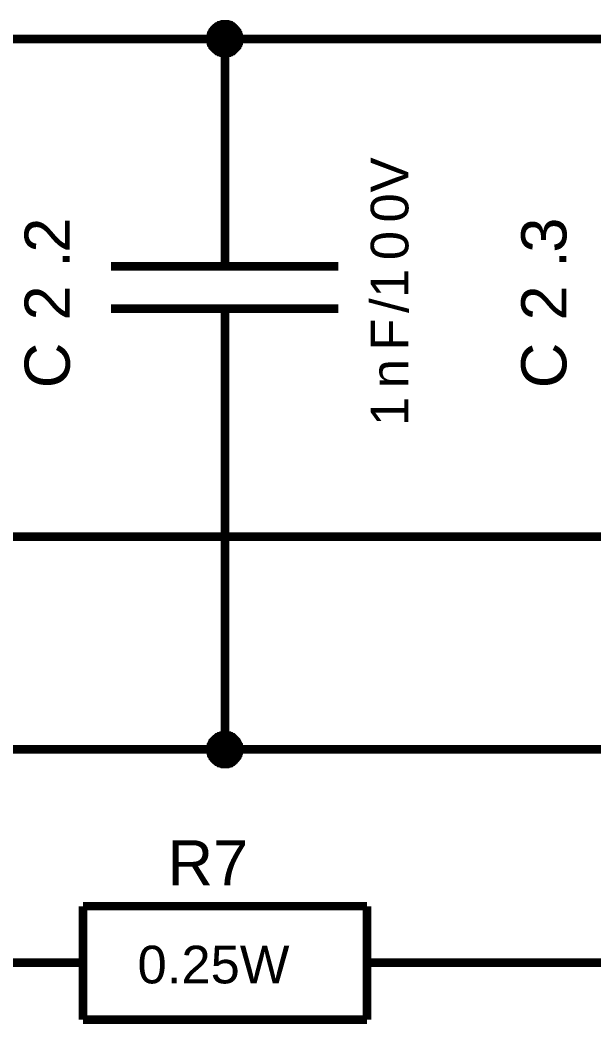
# Model space of a CAD drawing. Header units: millimetres. Extents: x -2024 to 917, y -725 to 13.
# Drawn here: x 532.34 to 552.54, y -513.44 to -478.14 of the extents above; entities that cross this region are included whole.
import ezdxf

# ---------------------------------------------------------------- set-up
doc = ezdxf.new("R2010")
doc.units = ezdxf.units.MM
doc.layers.add('Sheet', color=255, linetype='Continuous')
doc.styles.get("Standard").update_dxf_attribs({"font": 'arial.ttf'})

msp = doc.modelspace()

# ---------------------------------------------------------------- linework, layer by layer
at = {"layer": 'Sheet'}
for points, const_width in [([(539.043, -478.798), (539.043, -478.765), (539.043, -478.749), (539.043, -478.716), (539.059, -478.699), (539.059, -478.666), (539.059, -478.649), (539.076, -478.616), (539.076, -478.6), (539.092, -478.583), (539.109, -478.55), (539.125, -478.533), (539.125, -478.517), (539.142, -478.5), (539.158, -478.467), (539.175, -478.451), (539.191, -478.434), (539.208, -478.417), (539.225, -478.401), (539.258, -478.384), (539.274, -478.368), (539.291, -478.368), (539.307, -478.351), (539.34, -478.335), (539.357, -478.318), (539.374, -478.318), (539.407, -478.302), (539.423, -478.302), (539.456, -478.302), (539.473, -478.285), (539.506, -478.285), (539.522, -478.285), (539.556, -478.285)], 0.3), ([(539.043, -478.798), (539.043, -478.765), (539.043, -478.749), (539.043, -478.716), (539.059, -478.699), (539.059, -478.666), (539.059, -478.649), (539.076, -478.616), (539.076, -478.6), (539.092, -478.583), (539.109, -478.55), (539.125, -478.533), (539.125, -478.517), (539.142, -478.5), (539.158, -478.467), (539.175, -478.451), (539.191, -478.434), (539.208, -478.417), (539.225, -478.401), (539.258, -478.384), (539.274, -478.368), (539.291, -478.368), (539.307, -478.351), (539.34, -478.335), (539.357, -478.318), (539.374, -478.318), (539.407, -478.302), (539.423, -478.302), (539.456, -478.302), (539.473, -478.285), (539.506, -478.285), (539.522, -478.285), (539.556, -478.285)], 0.3), ([(539.043, -478.798), (539.043, -478.765), (539.043, -478.749), (539.043, -478.716), (539.059, -478.699), (539.059, -478.666), (539.059, -478.649), (539.076, -478.616), (539.076, -478.6), (539.092, -478.583), (539.109, -478.55), (539.125, -478.533), (539.125, -478.517), (539.142, -478.5), (539.158, -478.467), (539.175, -478.451), (539.191, -478.434), (539.208, -478.417), (539.225, -478.401), (539.258, -478.384), (539.274, -478.368), (539.291, -478.368), (539.307, -478.351), (539.34, -478.335), (539.357, -478.318), (539.374, -478.318), (539.407, -478.302), (539.423, -478.302), (539.456, -478.302), (539.473, -478.285), (539.506, -478.285), (539.522, -478.285), (539.556, -478.285)], 0.3), ([(539.043, -478.798), (539.043, -478.765), (539.043, -478.749), (539.043, -478.716), (539.059, -478.699), (539.059, -478.666), (539.059, -478.649), (539.076, -478.616), (539.076, -478.6), (539.092, -478.583), (539.109, -478.55), (539.125, -478.533), (539.125, -478.517), (539.142, -478.5), (539.158, -478.467), (539.175, -478.451), (539.191, -478.434), (539.208, -478.417), (539.225, -478.401), (539.258, -478.384), (539.274, -478.368), (539.291, -478.368), (539.307, -478.351), (539.34, -478.335), (539.357, -478.318), (539.374, -478.318), (539.407, -478.302), (539.423, -478.302), (539.456, -478.302), (539.473, -478.285), (539.506, -478.285), (539.522, -478.285), (539.556, -478.285)], 0.3), ([(539.043, -478.798), (539.043, -478.765), (539.043, -478.749), (539.043, -478.716), (539.059, -478.699), (539.059, -478.666), (539.059, -478.649), (539.076, -478.616), (539.076, -478.6), (539.092, -478.583), (539.109, -478.55), (539.125, -478.533), (539.125, -478.517), (539.142, -478.5), (539.158, -478.467), (539.175, -478.451), (539.191, -478.434), (539.208, -478.417), (539.225, -478.401), (539.258, -478.384), (539.274, -478.368), (539.291, -478.368), (539.307, -478.351), (539.34, -478.335), (539.357, -478.318), (539.374, -478.318), (539.407, -478.302), (539.423, -478.302), (539.456, -478.302), (539.473, -478.285), (539.506, -478.285), (539.522, -478.285), (539.556, -478.285)], 0.0991), ([(539.043, -478.798), (539.043, -478.765), (539.043, -478.749), (539.043, -478.716), (539.059, -478.699), (539.059, -478.666), (539.059, -478.649), (539.076, -478.616), (539.076, -478.6), (539.092, -478.583), (539.109, -478.55), (539.125, -478.533), (539.125, -478.517), (539.142, -478.5), (539.158, -478.467), (539.175, -478.451), (539.191, -478.434), (539.208, -478.417), (539.225, -478.401), (539.258, -478.384), (539.274, -478.368), (539.291, -478.368), (539.307, -478.351), (539.34, -478.335), (539.357, -478.318), (539.374, -478.318), (539.407, -478.302), (539.423, -478.302), (539.456, -478.302), (539.473, -478.285), (539.506, -478.285), (539.522, -478.285), (539.556, -478.285)], 0.0991), ([(539.043, -478.798), (539.043, -478.765), (539.043, -478.749), (539.043, -478.716), (539.059, -478.699), (539.059, -478.666), (539.059, -478.649), (539.076, -478.616), (539.076, -478.6), (539.092, -478.583), (539.109, -478.55), (539.125, -478.533), (539.125, -478.517), (539.142, -478.5), (539.158, -478.467), (539.175, -478.451), (539.191, -478.434), (539.208, -478.417), (539.225, -478.401), (539.258, -478.384), (539.274, -478.368), (539.291, -478.368), (539.307, -478.351), (539.34, -478.335), (539.357, -478.318), (539.374, -478.318), (539.407, -478.302), (539.423, -478.302), (539.456, -478.302), (539.473, -478.285), (539.506, -478.285), (539.522, -478.285), (539.556, -478.285)], 0.0991), ([(539.043, -478.798), (539.043, -478.765), (539.043, -478.749), (539.043, -478.716), (539.059, -478.699), (539.059, -478.666), (539.059, -478.649), (539.076, -478.616), (539.076, -478.6), (539.092, -478.583), (539.109, -478.55), (539.125, -478.533), (539.125, -478.517), (539.142, -478.5), (539.158, -478.467), (539.175, -478.451), (539.191, -478.434), (539.208, -478.417), (539.225, -478.401), (539.258, -478.384), (539.274, -478.368), (539.291, -478.368), (539.307, -478.351), (539.34, -478.335), (539.357, -478.318), (539.374, -478.318), (539.407, -478.302), (539.423, -478.302), (539.456, -478.302), (539.473, -478.285), (539.506, -478.285), (539.522, -478.285), (539.556, -478.285)], 0.0991), ([(539.556, -478.285), (539.556, -478.285)], 0.3), ([(539.556, -478.285), (539.589, -478.285), (539.605, -478.285), (539.638, -478.285), (539.655, -478.302), (539.688, -478.302), (539.705, -478.302), (539.721, -478.318), (539.754, -478.318), (539.771, -478.335), (539.787, -478.351), (539.82, -478.368), (539.837, -478.368), (539.854, -478.384), (539.87, -478.401), (539.887, -478.417), (539.903, -478.434), (539.92, -478.451), (539.936, -478.467), (539.953, -478.5), (539.969, -478.517), (539.986, -478.533), (539.986, -478.55), (540.002, -478.583), (540.019, -478.6), (540.019, -478.616), (540.036, -478.649), (540.036, -478.666), (540.036, -478.699), (540.052, -478.716), (540.052, -478.749), (540.052, -478.765), (540.052, -478.798)], 0.3), ([(539.556, -478.285), (539.556, -478.285)], 0.3), ([(539.556, -478.285), (539.589, -478.285), (539.605, -478.285), (539.638, -478.285), (539.655, -478.302), (539.688, -478.302), (539.705, -478.302), (539.721, -478.318), (539.754, -478.318), (539.771, -478.335), (539.787, -478.351), (539.82, -478.368), (539.837, -478.368), (539.854, -478.384), (539.87, -478.401), (539.887, -478.417), (539.903, -478.434), (539.92, -478.451), (539.936, -478.467), (539.953, -478.5), (539.969, -478.517), (539.986, -478.533), (539.986, -478.55), (540.002, -478.583), (540.019, -478.6), (540.019, -478.616), (540.036, -478.649), (540.036, -478.666), (540.036, -478.699), (540.052, -478.716), (540.052, -478.749), (540.052, -478.765), (540.052, -478.798)], 0.3), ([(539.556, -478.285), (539.556, -478.285)], 0.3), ([(539.556, -478.285), (539.589, -478.285), (539.605, -478.285), (539.638, -478.285), (539.655, -478.302), (539.688, -478.302), (539.705, -478.302), (539.721, -478.318), (539.754, -478.318), (539.771, -478.335), (539.787, -478.351), (539.82, -478.368), (539.837, -478.368), (539.854, -478.384), (539.87, -478.401), (539.887, -478.417), (539.903, -478.434), (539.92, -478.451), (539.936, -478.467), (539.953, -478.5), (539.969, -478.517), (539.986, -478.533), (539.986, -478.55), (540.002, -478.583), (540.019, -478.6), (540.019, -478.616), (540.036, -478.649), (540.036, -478.666), (540.036, -478.699), (540.052, -478.716), (540.052, -478.749), (540.052, -478.765), (540.052, -478.798)], 0.3), ([(539.556, -478.285), (539.556, -478.285)], 0.3), ([(539.556, -478.285), (539.589, -478.285), (539.605, -478.285), (539.638, -478.285), (539.655, -478.302), (539.688, -478.302), (539.705, -478.302), (539.721, -478.318), (539.754, -478.318), (539.771, -478.335), (539.787, -478.351), (539.82, -478.368), (539.837, -478.368), (539.854, -478.384), (539.87, -478.401), (539.887, -478.417), (539.903, -478.434), (539.92, -478.451), (539.936, -478.467), (539.953, -478.5), (539.969, -478.517), (539.986, -478.533), (539.986, -478.55), (540.002, -478.583), (540.019, -478.6), (540.019, -478.616), (540.036, -478.649), (540.036, -478.666), (540.036, -478.699), (540.052, -478.716), (540.052, -478.749), (540.052, -478.765), (540.052, -478.798)], 0.3), ([(539.556, -478.285), (539.556, -478.285)], 0.0991), ([(539.556, -478.285), (539.589, -478.285), (539.605, -478.285), (539.638, -478.285), (539.655, -478.302), (539.688, -478.302), (539.705, -478.302), (539.721, -478.318), (539.754, -478.318), (539.771, -478.335), (539.787, -478.351), (539.82, -478.368), (539.837, -478.368), (539.854, -478.384), (539.87, -478.401), (539.887, -478.417), (539.903, -478.434), (539.92, -478.451), (539.936, -478.467), (539.953, -478.5), (539.969, -478.517), (539.986, -478.533), (539.986, -478.55), (540.002, -478.583), (540.019, -478.6), (540.019, -478.616), (540.036, -478.649), (540.036, -478.666), (540.036, -478.699), (540.052, -478.716), (540.052, -478.749), (540.052, -478.765), (540.052, -478.798)], 0.0991), ([(539.556, -478.285), (539.556, -478.285)], 0.0991), ([(539.556, -478.285), (539.589, -478.285), (539.605, -478.285), (539.638, -478.285), (539.655, -478.302), (539.688, -478.302), (539.705, -478.302), (539.721, -478.318), (539.754, -478.318), (539.771, -478.335), (539.787, -478.351), (539.82, -478.368), (539.837, -478.368), (539.854, -478.384), (539.87, -478.401), (539.887, -478.417), (539.903, -478.434), (539.92, -478.451), (539.936, -478.467), (539.953, -478.5), (539.969, -478.517), (539.986, -478.533), (539.986, -478.55), (540.002, -478.583), (540.019, -478.6), (540.019, -478.616), (540.036, -478.649), (540.036, -478.666), (540.036, -478.699), (540.052, -478.716), (540.052, -478.749), (540.052, -478.765), (540.052, -478.798)], 0.0991), ([(539.556, -478.285), (539.556, -478.285)], 0.0991), ([(539.556, -478.285), (539.589, -478.285), (539.605, -478.285), (539.638, -478.285), (539.655, -478.302), (539.688, -478.302), (539.705, -478.302), (539.721, -478.318), (539.754, -478.318), (539.771, -478.335), (539.787, -478.351), (539.82, -478.368), (539.837, -478.368), (539.854, -478.384), (539.87, -478.401), (539.887, -478.417), (539.903, -478.434), (539.92, -478.451), (539.936, -478.467), (539.953, -478.5), (539.969, -478.517), (539.986, -478.533), (539.986, -478.55), (540.002, -478.583), (540.019, -478.6), (540.019, -478.616), (540.036, -478.649), (540.036, -478.666), (540.036, -478.699), (540.052, -478.716), (540.052, -478.749), (540.052, -478.765), (540.052, -478.798)], 0.0991), ([(539.556, -478.285), (539.556, -478.285)], 0.0991), ([(539.556, -478.285), (539.589, -478.285), (539.605, -478.285), (539.638, -478.285), (539.655, -478.302), (539.688, -478.302), (539.705, -478.302), (539.721, -478.318), (539.754, -478.318), (539.771, -478.335), (539.787, -478.351), (539.82, -478.368), (539.837, -478.368), (539.854, -478.384), (539.87, -478.401), (539.887, -478.417), (539.903, -478.434), (539.92, -478.451), (539.936, -478.467), (539.953, -478.5), (539.969, -478.517), (539.986, -478.533), (539.986, -478.55), (540.002, -478.583), (540.019, -478.6), (540.019, -478.616), (540.036, -478.649), (540.036, -478.666), (540.036, -478.699), (540.052, -478.716), (540.052, -478.749), (540.052, -478.765), (540.052, -478.798)], 0.0991), ([(522.061, -483.799), (522.061, -478.798), (539.556, -478.798), (557.034, -478.798), (574.528, -478.798), (574.528, -483.799)], 0.3), ([(539.556, -479.295), (539.522, -479.295), (539.506, -479.295), (539.473, -479.295), (539.456, -479.279), (539.423, -479.279), (539.407, -479.279), (539.374, -479.262), (539.357, -479.262), (539.34, -479.245), (539.307, -479.229), (539.291, -479.229), (539.274, -479.212), (539.258, -479.196), (539.225, -479.179), (539.208, -479.163), (539.191, -479.146), (539.175, -479.13), (539.158, -479.113), (539.142, -479.096), (539.125, -479.08), (539.125, -479.063), (539.109, -479.03), (539.092, -479.014), (539.076, -478.997), (539.076, -478.964), (539.059, -478.947), (539.059, -478.931), (539.059, -478.898), (539.043, -478.881), (539.043, -478.848), (539.043, -478.831), (539.043, -478.798)], 0.3), ([(539.043, -478.798), (539.043, -478.798)], 0.3), ([(539.556, -479.295), (539.522, -479.295), (539.506, -479.295), (539.473, -479.295), (539.456, -479.279), (539.423, -479.279), (539.407, -479.279), (539.374, -479.262), (539.357, -479.262), (539.34, -479.245), (539.307, -479.229), (539.291, -479.229), (539.274, -479.212), (539.258, -479.196), (539.225, -479.179), (539.208, -479.163), (539.191, -479.146), (539.175, -479.13), (539.158, -479.113), (539.142, -479.096), (539.125, -479.08), (539.125, -479.063), (539.109, -479.03), (539.092, -479.014), (539.076, -478.997), (539.076, -478.964), (539.059, -478.947), (539.059, -478.931), (539.059, -478.898), (539.043, -478.881), (539.043, -478.848), (539.043, -478.831), (539.043, -478.798)], 0.3), ([(539.043, -478.798), (539.043, -478.798)], 0.3), ([(539.556, -479.295), (539.522, -479.295), (539.506, -479.295), (539.473, -479.295), (539.456, -479.279), (539.423, -479.279), (539.407, -479.279), (539.374, -479.262), (539.357, -479.262), (539.34, -479.245), (539.307, -479.229), (539.291, -479.229), (539.274, -479.212), (539.258, -479.196), (539.225, -479.179), (539.208, -479.163), (539.191, -479.146), (539.175, -479.13), (539.158, -479.113), (539.142, -479.096), (539.125, -479.08), (539.125, -479.063), (539.109, -479.03), (539.092, -479.014), (539.076, -478.997), (539.076, -478.964), (539.059, -478.947), (539.059, -478.931), (539.059, -478.898), (539.043, -478.881), (539.043, -478.848), (539.043, -478.831), (539.043, -478.798)], 0.3), ([(539.043, -478.798), (539.043, -478.798)], 0.3), ([(539.556, -479.295), (539.522, -479.295), (539.506, -479.295), (539.473, -479.295), (539.456, -479.279), (539.423, -479.279), (539.407, -479.279), (539.374, -479.262), (539.357, -479.262), (539.34, -479.245), (539.307, -479.229), (539.291, -479.229), (539.274, -479.212), (539.258, -479.196), (539.225, -479.179), (539.208, -479.163), (539.191, -479.146), (539.175, -479.13), (539.158, -479.113), (539.142, -479.096), (539.125, -479.08), (539.125, -479.063), (539.109, -479.03), (539.092, -479.014), (539.076, -478.997), (539.076, -478.964), (539.059, -478.947), (539.059, -478.931), (539.059, -478.898), (539.043, -478.881), (539.043, -478.848), (539.043, -478.831), (539.043, -478.798)], 0.3), ([(539.043, -478.798), (539.043, -478.798)], 0.3), ([(540.052, -478.798), (540.052, -478.831), (540.052, -478.848), (540.052, -478.881), (540.036, -478.898), (540.036, -478.931), (540.036, -478.947), (540.019, -478.964), (540.019, -478.997), (540.002, -479.014), (539.986, -479.03), (539.986, -479.063), (539.969, -479.08), (539.953, -479.096), (539.936, -479.113), (539.92, -479.13), (539.903, -479.146), (539.887, -479.163), (539.87, -479.179), (539.854, -479.196), (539.837, -479.212), (539.82, -479.229), (539.787, -479.229), (539.771, -479.245), (539.754, -479.262), (539.721, -479.262), (539.705, -479.279), (539.688, -479.279), (539.655, -479.279), (539.638, -479.295), (539.605, -479.295), (539.589, -479.295), (539.556, -479.295)], 0.3), ([(539.556, -483.799), (539.556, -478.798)], 0.3), ([(540.052, -478.798), (540.052, -478.831), (540.052, -478.848), (540.052, -478.881), (540.036, -478.898), (540.036, -478.931), (540.036, -478.947), (540.019, -478.964), (540.019, -478.997), (540.002, -479.014), (539.986, -479.03), (539.986, -479.063), (539.969, -479.08), (539.953, -479.096), (539.936, -479.113), (539.92, -479.13), (539.903, -479.146), (539.887, -479.163), (539.87, -479.179), (539.854, -479.196), (539.837, -479.212), (539.82, -479.229), (539.787, -479.229), (539.771, -479.245), (539.754, -479.262), (539.721, -479.262), (539.705, -479.279), (539.688, -479.279), (539.655, -479.279), (539.638, -479.295), (539.605, -479.295), (539.589, -479.295), (539.556, -479.295)], 0.3), ([(540.052, -478.798), (540.052, -478.831), (540.052, -478.848), (540.052, -478.881), (540.036, -478.898), (540.036, -478.931), (540.036, -478.947), (540.019, -478.964), (540.019, -478.997), (540.002, -479.014), (539.986, -479.03), (539.986, -479.063), (539.969, -479.08), (539.953, -479.096), (539.936, -479.113), (539.92, -479.13), (539.903, -479.146), (539.887, -479.163), (539.87, -479.179), (539.854, -479.196), (539.837, -479.212), (539.82, -479.229), (539.787, -479.229), (539.771, -479.245), (539.754, -479.262), (539.721, -479.262), (539.705, -479.279), (539.688, -479.279), (539.655, -479.279), (539.638, -479.295), (539.605, -479.295), (539.589, -479.295), (539.556, -479.295)], 0.3), ([(540.052, -478.798), (540.052, -478.831), (540.052, -478.848), (540.052, -478.881), (540.036, -478.898), (540.036, -478.931), (540.036, -478.947), (540.019, -478.964), (540.019, -478.997), (540.002, -479.014), (539.986, -479.03), (539.986, -479.063), (539.969, -479.08), (539.953, -479.096), (539.936, -479.113), (539.92, -479.13), (539.903, -479.146), (539.887, -479.163), (539.87, -479.179), (539.854, -479.196), (539.837, -479.212), (539.82, -479.229), (539.787, -479.229), (539.771, -479.245), (539.754, -479.262), (539.721, -479.262), (539.705, -479.279), (539.688, -479.279), (539.655, -479.279), (539.638, -479.295), (539.605, -479.295), (539.589, -479.295), (539.556, -479.295)], 0.3), ([(540.052, -478.798), (540.052, -478.798), (540.052, -478.798), (540.052, -478.798), (540.052, -478.798), (540.052, -478.798), (540.052, -478.798), (540.052, -478.798), (540.052, -478.798), (540.052, -478.798), (540.052, -478.798), (540.052, -478.798), (540.052, -478.798), (540.052, -478.798), (540.052, -478.798), (540.052, -478.798), (540.052, -478.798), (540.052, -478.798), (540.052, -478.798), (540.052, -478.798), (540.052, -478.798), (540.052, -478.798), (540.052, -478.798), (540.052, -478.798), (540.052, -478.798), (540.052, -478.798), (540.052, -478.798), (540.052, -478.798), (540.052, -478.798), (540.052, -478.798), (540.052, -478.798), (540.052, -478.798), (540.052, -478.798)], 0.3), ([(540.052, -478.798), (540.052, -478.798)], 0.3), ([(540.052, -478.798), (540.052, -478.798), (540.052, -478.798), (540.052, -478.798), (540.052, -478.798), (540.052, -478.798), (540.052, -478.798), (540.052, -478.798), (540.052, -478.798), (540.052, -478.798), (540.052, -478.798), (540.052, -478.798), (540.052, -478.798), (540.052, -478.798), (540.052, -478.798), (540.052, -478.798), (540.052, -478.798), (540.052, -478.798), (540.052, -478.798), (540.052, -478.798), (540.052, -478.798), (540.052, -478.798), (540.052, -478.798), (540.052, -478.798), (540.052, -478.798), (540.052, -478.798), (540.052, -478.798), (540.052, -478.798), (540.052, -478.798), (540.052, -478.798), (540.052, -478.798), (540.052, -478.798), (540.052, -478.798)], 0.3), ([(540.052, -478.798), (540.052, -478.798)], 0.3), ([(540.052, -478.798), (540.052, -478.798), (540.052, -478.798), (540.052, -478.798), (540.052, -478.798), (540.052, -478.798), (540.052, -478.798), (540.052, -478.798), (540.052, -478.798), (540.052, -478.798), (540.052, -478.798), (540.052, -478.798), (540.052, -478.798), (540.052, -478.798), (540.052, -478.798), (540.052, -478.798), (540.052, -478.798), (540.052, -478.798), (540.052, -478.798), (540.052, -478.798), (540.052, -478.798), (540.052, -478.798), (540.052, -478.798), (540.052, -478.798), (540.052, -478.798), (540.052, -478.798), (540.052, -478.798), (540.052, -478.798), (540.052, -478.798), (540.052, -478.798), (540.052, -478.798), (540.052, -478.798), (540.052, -478.798)], 0.3), ([(540.052, -478.798), (540.052, -478.798)], 0.3), ([(540.052, -478.798), (540.052, -478.798), (540.052, -478.798), (540.052, -478.798), (540.052, -478.798), (540.052, -478.798), (540.052, -478.798), (540.052, -478.798), (540.052, -478.798), (540.052, -478.798), (540.052, -478.798), (540.052, -478.798), (540.052, -478.798), (540.052, -478.798), (540.052, -478.798), (540.052, -478.798), (540.052, -478.798), (540.052, -478.798), (540.052, -478.798), (540.052, -478.798), (540.052, -478.798), (540.052, -478.798), (540.052, -478.798), (540.052, -478.798), (540.052, -478.798), (540.052, -478.798), (540.052, -478.798), (540.052, -478.798), (540.052, -478.798), (540.052, -478.798), (540.052, -478.798), (540.052, -478.798), (540.052, -478.798)], 0.3), ([(540.052, -478.798), (540.052, -478.798)], 0.3), ([(539.556, -479.295), (539.522, -479.295), (539.506, -479.295), (539.473, -479.295), (539.456, -479.279), (539.423, -479.279), (539.407, -479.279), (539.374, -479.262), (539.357, -479.262), (539.34, -479.245), (539.307, -479.229), (539.291, -479.229), (539.274, -479.212), (539.258, -479.196), (539.225, -479.179), (539.208, -479.163), (539.191, -479.146), (539.175, -479.13), (539.158, -479.113), (539.142, -479.096), (539.125, -479.08), (539.125, -479.063), (539.109, -479.03), (539.092, -479.014), (539.076, -478.997), (539.076, -478.964), (539.059, -478.947), (539.059, -478.931), (539.059, -478.898), (539.043, -478.881), (539.043, -478.848), (539.043, -478.831), (539.043, -478.798)], 0.0991), ([(539.043, -478.798), (539.043, -478.798)], 0.0991), ([(539.556, -479.295), (539.522, -479.295), (539.506, -479.295), (539.473, -479.295), (539.456, -479.279), (539.423, -479.279), (539.407, -479.279), (539.374, -479.262), (539.357, -479.262), (539.34, -479.245), (539.307, -479.229), (539.291, -479.229), (539.274, -479.212), (539.258, -479.196), (539.225, -479.179), (539.208, -479.163), (539.191, -479.146), (539.175, -479.13), (539.158, -479.113), (539.142, -479.096), (539.125, -479.08), (539.125, -479.063), (539.109, -479.03), (539.092, -479.014), (539.076, -478.997), (539.076, -478.964), (539.059, -478.947), (539.059, -478.931), (539.059, -478.898), (539.043, -478.881), (539.043, -478.848), (539.043, -478.831), (539.043, -478.798)], 0.0991), ([(539.043, -478.798), (539.043, -478.798)], 0.0991), ([(539.556, -479.295), (539.522, -479.295), (539.506, -479.295), (539.473, -479.295), (539.456, -479.279), (539.423, -479.279), (539.407, -479.279), (539.374, -479.262), (539.357, -479.262), (539.34, -479.245), (539.307, -479.229), (539.291, -479.229), (539.274, -479.212), (539.258, -479.196), (539.225, -479.179), (539.208, -479.163), (539.191, -479.146), (539.175, -479.13), (539.158, -479.113), (539.142, -479.096), (539.125, -479.08), (539.125, -479.063), (539.109, -479.03), (539.092, -479.014), (539.076, -478.997), (539.076, -478.964), (539.059, -478.947), (539.059, -478.931), (539.059, -478.898), (539.043, -478.881), (539.043, -478.848), (539.043, -478.831), (539.043, -478.798)], 0.0991), ([(539.043, -478.798), (539.043, -478.798)], 0.0991), ([(539.556, -479.295), (539.522, -479.295), (539.506, -479.295), (539.473, -479.295), (539.456, -479.279), (539.423, -479.279), (539.407, -479.279), (539.374, -479.262), (539.357, -479.262), (539.34, -479.245), (539.307, -479.229), (539.291, -479.229), (539.274, -479.212), (539.258, -479.196), (539.225, -479.179), (539.208, -479.163), (539.191, -479.146), (539.175, -479.13), (539.158, -479.113), (539.142, -479.096), (539.125, -479.08), (539.125, -479.063), (539.109, -479.03), (539.092, -479.014), (539.076, -478.997), (539.076, -478.964), (539.059, -478.947), (539.059, -478.931), (539.059, -478.898), (539.043, -478.881), (539.043, -478.848), (539.043, -478.831), (539.043, -478.798)], 0.0991), ([(539.043, -478.798), (539.043, -478.798)], 0.0991), ([(540.052, -478.798), (540.052, -478.831), (540.052, -478.848), (540.052, -478.881), (540.036, -478.898), (540.036, -478.931), (540.036, -478.947), (540.019, -478.964), (540.019, -478.997), (540.002, -479.014), (539.986, -479.03), (539.986, -479.063), (539.969, -479.08), (539.953, -479.096), (539.936, -479.113), (539.92, -479.13), (539.903, -479.146), (539.887, -479.163), (539.87, -479.179), (539.854, -479.196), (539.837, -479.212), (539.82, -479.229), (539.787, -479.229), (539.771, -479.245), (539.754, -479.262), (539.721, -479.262), (539.705, -479.279), (539.688, -479.279), (539.655, -479.279), (539.638, -479.295), (539.605, -479.295), (539.589, -479.295), (539.556, -479.295)], 0.0991), ([(540.052, -478.798), (540.052, -478.831), (540.052, -478.848), (540.052, -478.881), (540.036, -478.898), (540.036, -478.931), (540.036, -478.947), (540.019, -478.964), (540.019, -478.997), (540.002, -479.014), (539.986, -479.03), (539.986, -479.063), (539.969, -479.08), (539.953, -479.096), (539.936, -479.113), (539.92, -479.13), (539.903, -479.146), (539.887, -479.163), (539.87, -479.179), (539.854, -479.196), (539.837, -479.212), (539.82, -479.229), (539.787, -479.229), (539.771, -479.245), (539.754, -479.262), (539.721, -479.262), (539.705, -479.279), (539.688, -479.279), (539.655, -479.279), (539.638, -479.295), (539.605, -479.295), (539.589, -479.295), (539.556, -479.295)], 0.0991), ([(540.052, -478.798), (540.052, -478.831), (540.052, -478.848), (540.052, -478.881), (540.036, -478.898), (540.036, -478.931), (540.036, -478.947), (540.019, -478.964), (540.019, -478.997), (540.002, -479.014), (539.986, -479.03), (539.986, -479.063), (539.969, -479.08), (539.953, -479.096), (539.936, -479.113), (539.92, -479.13), (539.903, -479.146), (539.887, -479.163), (539.87, -479.179), (539.854, -479.196), (539.837, -479.212), (539.82, -479.229), (539.787, -479.229), (539.771, -479.245), (539.754, -479.262), (539.721, -479.262), (539.705, -479.279), (539.688, -479.279), (539.655, -479.279), (539.638, -479.295), (539.605, -479.295), (539.589, -479.295), (539.556, -479.295)], 0.0991), ([(540.052, -478.798), (540.052, -478.831), (540.052, -478.848), (540.052, -478.881), (540.036, -478.898), (540.036, -478.931), (540.036, -478.947), (540.019, -478.964), (540.019, -478.997), (540.002, -479.014), (539.986, -479.03), (539.986, -479.063), (539.969, -479.08), (539.953, -479.096), (539.936, -479.113), (539.92, -479.13), (539.903, -479.146), (539.887, -479.163), (539.87, -479.179), (539.854, -479.196), (539.837, -479.212), (539.82, -479.229), (539.787, -479.229), (539.771, -479.245), (539.754, -479.262), (539.721, -479.262), (539.705, -479.279), (539.688, -479.279), (539.655, -479.279), (539.638, -479.295), (539.605, -479.295), (539.589, -479.295), (539.556, -479.295)], 0.0991), ([(540.052, -478.798), (540.052, -478.798), (540.052, -478.798), (540.052, -478.798), (540.052, -478.798), (540.052, -478.798), (540.052, -478.798), (540.052, -478.798), (540.052, -478.798), (540.052, -478.798), (540.052, -478.798), (540.052, -478.798), (540.052, -478.798), (540.052, -478.798), (540.052, -478.798), (540.052, -478.798), (540.052, -478.798), (540.052, -478.798), (540.052, -478.798), (540.052, -478.798), (540.052, -478.798), (540.052, -478.798), (540.052, -478.798), (540.052, -478.798), (540.052, -478.798), (540.052, -478.798), (540.052, -478.798), (540.052, -478.798), (540.052, -478.798), (540.052, -478.798), (540.052, -478.798), (540.052, -478.798), (540.052, -478.798)], 0.0991), ([(540.052, -478.798), (540.052, -478.798)], 0.0991), ([(540.052, -478.798), (540.052, -478.798), (540.052, -478.798), (540.052, -478.798), (540.052, -478.798), (540.052, -478.798), (540.052, -478.798), (540.052, -478.798), (540.052, -478.798), (540.052, -478.798), (540.052, -478.798), (540.052, -478.798), (540.052, -478.798), (540.052, -478.798), (540.052, -478.798), (540.052, -478.798), (540.052, -478.798), (540.052, -478.798), (540.052, -478.798), (540.052, -478.798), (540.052, -478.798), (540.052, -478.798), (540.052, -478.798), (540.052, -478.798), (540.052, -478.798), (540.052, -478.798), (540.052, -478.798), (540.052, -478.798), (540.052, -478.798), (540.052, -478.798), (540.052, -478.798), (540.052, -478.798), (540.052, -478.798)], 0.0991), ([(540.052, -478.798), (540.052, -478.798)], 0.0991), ([(540.052, -478.798), (540.052, -478.798), (540.052, -478.798), (540.052, -478.798), (540.052, -478.798), (540.052, -478.798), (540.052, -478.798), (540.052, -478.798), (540.052, -478.798), (540.052, -478.798), (540.052, -478.798), (540.052, -478.798), (540.052, -478.798), (540.052, -478.798), (540.052, -478.798), (540.052, -478.798), (540.052, -478.798), (540.052, -478.798), (540.052, -478.798), (540.052, -478.798), (540.052, -478.798), (540.052, -478.798), (540.052, -478.798), (540.052, -478.798), (540.052, -478.798), (540.052, -478.798), (540.052, -478.798), (540.052, -478.798), (540.052, -478.798), (540.052, -478.798), (540.052, -478.798), (540.052, -478.798), (540.052, -478.798)], 0.0991), ([(540.052, -478.798), (540.052, -478.798)], 0.0991), ([(540.052, -478.798), (540.052, -478.798), (540.052, -478.798), (540.052, -478.798), (540.052, -478.798), (540.052, -478.798), (540.052, -478.798), (540.052, -478.798), (540.052, -478.798), (540.052, -478.798), (540.052, -478.798), (540.052, -478.798), (540.052, -478.798), (540.052, -478.798), (540.052, -478.798), (540.052, -478.798), (540.052, -478.798), (540.052, -478.798), (540.052, -478.798), (540.052, -478.798), (540.052, -478.798), (540.052, -478.798), (540.052, -478.798), (540.052, -478.798), (540.052, -478.798), (540.052, -478.798), (540.052, -478.798), (540.052, -478.798), (540.052, -478.798), (540.052, -478.798), (540.052, -478.798), (540.052, -478.798), (540.052, -478.798)], 0.0991), ([(540.052, -478.798), (540.052, -478.798)], 0.0991), ([(539.556, -486.796), (539.556, -483.799)], 0.3), ([(535.55, -486.796), (543.544, -486.796)], 0.3), ([(535.55, -488.287), (543.544, -488.287)], 0.3), ([(539.556, -488.287), (539.556, -491.3)], 0.3), ([(529.559, -503.786), (539.556, -503.786), (539.556, -491.3)], 0.3), ([(547.053, -511.287), (557.034, -511.287), (557.034, -491.3)], 0.3), ([(522.061, -496.301), (597.021, -496.301)], 0.3), ([(539.043, -503.786), (539.043, -503.769), (539.043, -503.736), (539.043, -503.719), (539.059, -503.686), (539.059, -503.67), (539.059, -503.637), (539.076, -503.62), (539.076, -503.604), (539.092, -503.57), (539.109, -503.554), (539.125, -503.537), (539.125, -503.504), (539.142, -503.488), (539.158, -503.471), (539.175, -503.455), (539.191, -503.438), (539.208, -503.421), (539.225, -503.405), (539.258, -503.388), (539.274, -503.372), (539.291, -503.355), (539.307, -503.355), (539.34, -503.339), (539.357, -503.322), (539.374, -503.322), (539.407, -503.305), (539.423, -503.305), (539.456, -503.305), (539.473, -503.289), (539.506, -503.289), (539.522, -503.289), (539.556, -503.289)], 0.3), ([(539.043, -503.786), (539.043, -503.769), (539.043, -503.736), (539.043, -503.719), (539.059, -503.686), (539.059, -503.67), (539.059, -503.637), (539.076, -503.62), (539.076, -503.604), (539.092, -503.57), (539.109, -503.554), (539.125, -503.537), (539.125, -503.504), (539.142, -503.488), (539.158, -503.471), (539.175, -503.455), (539.191, -503.438), (539.208, -503.421), (539.225, -503.405), (539.258, -503.388), (539.274, -503.372), (539.291, -503.355), (539.307, -503.355), (539.34, -503.339), (539.357, -503.322), (539.374, -503.322), (539.407, -503.305), (539.423, -503.305), (539.456, -503.305), (539.473, -503.289), (539.506, -503.289), (539.522, -503.289), (539.556, -503.289)], 0.3), ([(539.043, -503.786), (539.043, -503.769), (539.043, -503.736), (539.043, -503.719), (539.059, -503.686), (539.059, -503.67), (539.059, -503.637), (539.076, -503.62), (539.076, -503.604), (539.092, -503.57), (539.109, -503.554), (539.125, -503.537), (539.125, -503.504), (539.142, -503.488), (539.158, -503.471), (539.175, -503.455), (539.191, -503.438), (539.208, -503.421), (539.225, -503.405), (539.258, -503.388), (539.274, -503.372), (539.291, -503.355), (539.307, -503.355), (539.34, -503.339), (539.357, -503.322), (539.374, -503.322), (539.407, -503.305), (539.423, -503.305), (539.456, -503.305), (539.473, -503.289), (539.506, -503.289), (539.522, -503.289), (539.556, -503.289)], 0.3), ([(539.043, -503.786), (539.043, -503.769), (539.043, -503.736), (539.043, -503.719), (539.059, -503.686), (539.059, -503.67), (539.059, -503.637), (539.076, -503.62), (539.076, -503.604), (539.092, -503.57), (539.109, -503.554), (539.125, -503.537), (539.125, -503.504), (539.142, -503.488), (539.158, -503.471), (539.175, -503.455), (539.191, -503.438), (539.208, -503.421), (539.225, -503.405), (539.258, -503.388), (539.274, -503.372), (539.291, -503.355), (539.307, -503.355), (539.34, -503.339), (539.357, -503.322), (539.374, -503.322), (539.407, -503.305), (539.423, -503.305), (539.456, -503.305), (539.473, -503.289), (539.506, -503.289), (539.522, -503.289), (539.556, -503.289)], 0.3), ([(539.043, -503.786), (539.043, -503.769), (539.043, -503.736), (539.043, -503.719), (539.059, -503.686), (539.059, -503.67), (539.059, -503.637), (539.076, -503.62), (539.076, -503.604), (539.092, -503.57), (539.109, -503.554), (539.125, -503.537), (539.125, -503.504), (539.142, -503.488), (539.158, -503.471), (539.175, -503.455), (539.191, -503.438), (539.208, -503.421), (539.225, -503.405), (539.258, -503.388), (539.274, -503.372), (539.291, -503.355), (539.307, -503.355), (539.34, -503.339), (539.357, -503.322), (539.374, -503.322), (539.407, -503.305), (539.423, -503.305), (539.456, -503.305), (539.473, -503.289), (539.506, -503.289), (539.522, -503.289), (539.556, -503.289)], 0.0991), ([(539.043, -503.786), (539.043, -503.769), (539.043, -503.736), (539.043, -503.719), (539.059, -503.686), (539.059, -503.67), (539.059, -503.637), (539.076, -503.62), (539.076, -503.604), (539.092, -503.57), (539.109, -503.554), (539.125, -503.537), (539.125, -503.504), (539.142, -503.488), (539.158, -503.471), (539.175, -503.455), (539.191, -503.438), (539.208, -503.421), (539.225, -503.405), (539.258, -503.388), (539.274, -503.372), (539.291, -503.355), (539.307, -503.355), (539.34, -503.339), (539.357, -503.322), (539.374, -503.322), (539.407, -503.305), (539.423, -503.305), (539.456, -503.305), (539.473, -503.289), (539.506, -503.289), (539.522, -503.289), (539.556, -503.289)], 0.0991), ([(539.043, -503.786), (539.043, -503.769), (539.043, -503.736), (539.043, -503.719), (539.059, -503.686), (539.059, -503.67), (539.059, -503.637), (539.076, -503.62), (539.076, -503.604), (539.092, -503.57), (539.109, -503.554), (539.125, -503.537), (539.125, -503.504), (539.142, -503.488), (539.158, -503.471), (539.175, -503.455), (539.191, -503.438), (539.208, -503.421), (539.225, -503.405), (539.258, -503.388), (539.274, -503.372), (539.291, -503.355), (539.307, -503.355), (539.34, -503.339), (539.357, -503.322), (539.374, -503.322), (539.407, -503.305), (539.423, -503.305), (539.456, -503.305), (539.473, -503.289), (539.506, -503.289), (539.522, -503.289), (539.556, -503.289)], 0.0991), ([(539.043, -503.786), (539.043, -503.769), (539.043, -503.736), (539.043, -503.719), (539.059, -503.686), (539.059, -503.67), (539.059, -503.637), (539.076, -503.62), (539.076, -503.604), (539.092, -503.57), (539.109, -503.554), (539.125, -503.537), (539.125, -503.504), (539.142, -503.488), (539.158, -503.471), (539.175, -503.455), (539.191, -503.438), (539.208, -503.421), (539.225, -503.405), (539.258, -503.388), (539.274, -503.372), (539.291, -503.355), (539.307, -503.355), (539.34, -503.339), (539.357, -503.322), (539.374, -503.322), (539.407, -503.305), (539.423, -503.305), (539.456, -503.305), (539.473, -503.289), (539.506, -503.289), (539.522, -503.289), (539.556, -503.289)], 0.0991), ([(539.556, -503.289), (539.556, -503.289)], 0.3), ([(539.556, -503.289), (539.589, -503.289), (539.605, -503.289), (539.638, -503.289), (539.655, -503.305), (539.688, -503.305), (539.705, -503.305), (539.721, -503.322), (539.754, -503.322), (539.771, -503.339), (539.787, -503.355), (539.82, -503.355), (539.837, -503.372), (539.854, -503.388), (539.87, -503.405), (539.887, -503.421), (539.903, -503.438), (539.92, -503.455), (539.936, -503.471), (539.953, -503.488), (539.969, -503.504), (539.986, -503.537), (539.986, -503.554), (540.002, -503.57), (540.019, -503.604), (540.019, -503.62), (540.036, -503.637), (540.036, -503.67), (540.036, -503.686), (540.052, -503.719), (540.052, -503.736), (540.052, -503.769), (540.052, -503.786)], 0.3), ([(539.556, -503.289), (539.556, -503.289)], 0.3), ([(539.556, -503.289), (539.589, -503.289), (539.605, -503.289), (539.638, -503.289), (539.655, -503.305), (539.688, -503.305), (539.705, -503.305), (539.721, -503.322), (539.754, -503.322), (539.771, -503.339), (539.787, -503.355), (539.82, -503.355), (539.837, -503.372), (539.854, -503.388), (539.87, -503.405), (539.887, -503.421), (539.903, -503.438), (539.92, -503.455), (539.936, -503.471), (539.953, -503.488), (539.969, -503.504), (539.986, -503.537), (539.986, -503.554), (540.002, -503.57), (540.019, -503.604), (540.019, -503.62), (540.036, -503.637), (540.036, -503.67), (540.036, -503.686), (540.052, -503.719), (540.052, -503.736), (540.052, -503.769), (540.052, -503.786)], 0.3), ([(539.556, -503.289), (539.556, -503.289)], 0.3), ([(539.556, -503.289), (539.589, -503.289), (539.605, -503.289), (539.638, -503.289), (539.655, -503.305), (539.688, -503.305), (539.705, -503.305), (539.721, -503.322), (539.754, -503.322), (539.771, -503.339), (539.787, -503.355), (539.82, -503.355), (539.837, -503.372), (539.854, -503.388), (539.87, -503.405), (539.887, -503.421), (539.903, -503.438), (539.92, -503.455), (539.936, -503.471), (539.953, -503.488), (539.969, -503.504), (539.986, -503.537), (539.986, -503.554), (540.002, -503.57), (540.019, -503.604), (540.019, -503.62), (540.036, -503.637), (540.036, -503.67), (540.036, -503.686), (540.052, -503.719), (540.052, -503.736), (540.052, -503.769), (540.052, -503.786)], 0.3), ([(539.556, -503.289), (539.556, -503.289)], 0.3), ([(539.556, -503.289), (539.589, -503.289), (539.605, -503.289), (539.638, -503.289), (539.655, -503.305), (539.688, -503.305), (539.705, -503.305), (539.721, -503.322), (539.754, -503.322), (539.771, -503.339), (539.787, -503.355), (539.82, -503.355), (539.837, -503.372), (539.854, -503.388), (539.87, -503.405), (539.887, -503.421), (539.903, -503.438), (539.92, -503.455), (539.936, -503.471), (539.953, -503.488), (539.969, -503.504), (539.986, -503.537), (539.986, -503.554), (540.002, -503.57), (540.019, -503.604), (540.019, -503.62), (540.036, -503.637), (540.036, -503.67), (540.036, -503.686), (540.052, -503.719), (540.052, -503.736), (540.052, -503.769), (540.052, -503.786)], 0.3), ([(539.556, -503.289), (539.556, -503.289)], 0.0991), ([(539.556, -503.289), (539.589, -503.289), (539.605, -503.289), (539.638, -503.289), (539.655, -503.305), (539.688, -503.305), (539.705, -503.305), (539.721, -503.322), (539.754, -503.322), (539.771, -503.339), (539.787, -503.355), (539.82, -503.355), (539.837, -503.372), (539.854, -503.388), (539.87, -503.405), (539.887, -503.421), (539.903, -503.438), (539.92, -503.455), (539.936, -503.471), (539.953, -503.488), (539.969, -503.504), (539.986, -503.537), (539.986, -503.554), (540.002, -503.57), (540.019, -503.604), (540.019, -503.62), (540.036, -503.637), (540.036, -503.67), (540.036, -503.686), (540.052, -503.719), (540.052, -503.736), (540.052, -503.769), (540.052, -503.786)], 0.0991), ([(539.556, -503.289), (539.556, -503.289)], 0.0991), ([(539.556, -503.289), (539.589, -503.289), (539.605, -503.289), (539.638, -503.289), (539.655, -503.305), (539.688, -503.305), (539.705, -503.305), (539.721, -503.322), (539.754, -503.322), (539.771, -503.339), (539.787, -503.355), (539.82, -503.355), (539.837, -503.372), (539.854, -503.388), (539.87, -503.405), (539.887, -503.421), (539.903, -503.438), (539.92, -503.455), (539.936, -503.471), (539.953, -503.488), (539.969, -503.504), (539.986, -503.537), (539.986, -503.554), (540.002, -503.57), (540.019, -503.604), (540.019, -503.62), (540.036, -503.637), (540.036, -503.67), (540.036, -503.686), (540.052, -503.719), (540.052, -503.736), (540.052, -503.769), (540.052, -503.786)], 0.0991), ([(539.556, -503.289), (539.556, -503.289)], 0.0991), ([(539.556, -503.289), (539.589, -503.289), (539.605, -503.289), (539.638, -503.289), (539.655, -503.305), (539.688, -503.305), (539.705, -503.305), (539.721, -503.322), (539.754, -503.322), (539.771, -503.339), (539.787, -503.355), (539.82, -503.355), (539.837, -503.372), (539.854, -503.388), (539.87, -503.405), (539.887, -503.421), (539.903, -503.438), (539.92, -503.455), (539.936, -503.471), (539.953, -503.488), (539.969, -503.504), (539.986, -503.537), (539.986, -503.554), (540.002, -503.57), (540.019, -503.604), (540.019, -503.62), (540.036, -503.637), (540.036, -503.67), (540.036, -503.686), (540.052, -503.719), (540.052, -503.736), (540.052, -503.769), (540.052, -503.786)], 0.0991), ([(539.556, -503.289), (539.556, -503.289)], 0.0991), ([(539.556, -503.289), (539.589, -503.289), (539.605, -503.289), (539.638, -503.289), (539.655, -503.305), (539.688, -503.305), (539.705, -503.305), (539.721, -503.322), (539.754, -503.322), (539.771, -503.339), (539.787, -503.355), (539.82, -503.355), (539.837, -503.372), (539.854, -503.388), (539.87, -503.405), (539.887, -503.421), (539.903, -503.438), (539.92, -503.455), (539.936, -503.471), (539.953, -503.488), (539.969, -503.504), (539.986, -503.537), (539.986, -503.554), (540.002, -503.57), (540.019, -503.604), (540.019, -503.62), (540.036, -503.637), (540.036, -503.67), (540.036, -503.686), (540.052, -503.719), (540.052, -503.736), (540.052, -503.769), (540.052, -503.786)], 0.0991), ([(539.556, -504.299), (539.522, -504.299), (539.506, -504.299), (539.473, -504.299), (539.456, -504.282), (539.423, -504.282), (539.407, -504.282), (539.374, -504.266), (539.357, -504.266), (539.34, -504.249), (539.307, -504.233), (539.291, -504.216), (539.274, -504.216), (539.258, -504.2), (539.225, -504.183), (539.208, -504.167), (539.191, -504.15), (539.175, -504.133), (539.158, -504.117), (539.142, -504.084), (539.125, -504.067), (539.125, -504.051), (539.109, -504.034), (539.092, -504.001), (539.076, -503.984), (539.076, -503.968), (539.059, -503.935), (539.059, -503.918), (539.059, -503.885), (539.043, -503.868), (539.043, -503.835), (539.043, -503.819), (539.043, -503.786)], 0.3), ([(539.043, -503.786), (539.043, -503.786)], 0.3), ([(539.556, -504.299), (539.522, -504.299), (539.506, -504.299), (539.473, -504.299), (539.456, -504.282), (539.423, -504.282), (539.407, -504.282), (539.374, -504.266), (539.357, -504.266), (539.34, -504.249), (539.307, -504.233), (539.291, -504.216), (539.274, -504.216), (539.258, -504.2), (539.225, -504.183), (539.208, -504.167), (539.191, -504.15), (539.175, -504.133), (539.158, -504.117), (539.142, -504.084), (539.125, -504.067), (539.125, -504.051), (539.109, -504.034), (539.092, -504.001), (539.076, -503.984), (539.076, -503.968), (539.059, -503.935), (539.059, -503.918), (539.059, -503.885), (539.043, -503.868), (539.043, -503.835), (539.043, -503.819), (539.043, -503.786)], 0.3), ([(539.043, -503.786), (539.043, -503.786)], 0.3), ([(539.556, -504.299), (539.522, -504.299), (539.506, -504.299), (539.473, -504.299), (539.456, -504.282), (539.423, -504.282), (539.407, -504.282), (539.374, -504.266), (539.357, -504.266), (539.34, -504.249), (539.307, -504.233), (539.291, -504.216), (539.274, -504.216), (539.258, -504.2), (539.225, -504.183), (539.208, -504.167), (539.191, -504.15), (539.175, -504.133), (539.158, -504.117), (539.142, -504.084), (539.125, -504.067), (539.125, -504.051), (539.109, -504.034), (539.092, -504.001), (539.076, -503.984), (539.076, -503.968), (539.059, -503.935), (539.059, -503.918), (539.059, -503.885), (539.043, -503.868), (539.043, -503.835), (539.043, -503.819), (539.043, -503.786)], 0.3), ([(539.043, -503.786), (539.043, -503.786)], 0.3), ([(539.556, -504.299), (539.522, -504.299), (539.506, -504.299), (539.473, -504.299), (539.456, -504.282), (539.423, -504.282), (539.407, -504.282), (539.374, -504.266), (539.357, -504.266), (539.34, -504.249), (539.307, -504.233), (539.291, -504.216), (539.274, -504.216), (539.258, -504.2), (539.225, -504.183), (539.208, -504.167), (539.191, -504.15), (539.175, -504.133), (539.158, -504.117), (539.142, -504.084), (539.125, -504.067), (539.125, -504.051), (539.109, -504.034), (539.092, -504.001), (539.076, -503.984), (539.076, -503.968), (539.059, -503.935), (539.059, -503.918), (539.059, -503.885), (539.043, -503.868), (539.043, -503.835), (539.043, -503.819), (539.043, -503.786)], 0.3), ([(539.043, -503.786), (539.043, -503.786)], 0.3), ([(539.556, -504.299), (539.522, -504.299), (539.506, -504.299), (539.473, -504.299), (539.456, -504.282), (539.423, -504.282), (539.407, -504.282), (539.374, -504.266), (539.357, -504.266), (539.34, -504.249), (539.307, -504.233), (539.291, -504.216), (539.274, -504.216), (539.258, -504.2), (539.225, -504.183), (539.208, -504.167), (539.191, -504.15), (539.175, -504.133), (539.158, -504.117), (539.142, -504.084), (539.125, -504.067), (539.125, -504.051), (539.109, -504.034), (539.092, -504.001), (539.076, -503.984), (539.076, -503.968), (539.059, -503.935), (539.059, -503.918), (539.059, -503.885), (539.043, -503.868), (539.043, -503.835), (539.043, -503.819), (539.043, -503.786)], 0.0991), ([(539.043, -503.786), (539.043, -503.786)], 0.0991), ([(539.556, -504.299), (539.522, -504.299), (539.506, -504.299), (539.473, -504.299), (539.456, -504.282), (539.423, -504.282), (539.407, -504.282), (539.374, -504.266), (539.357, -504.266), (539.34, -504.249), (539.307, -504.233), (539.291, -504.216), (539.274, -504.216), (539.258, -504.2), (539.225, -504.183), (539.208, -504.167), (539.191, -504.15), (539.175, -504.133), (539.158, -504.117), (539.142, -504.084), (539.125, -504.067), (539.125, -504.051), (539.109, -504.034), (539.092, -504.001), (539.076, -503.984), (539.076, -503.968), (539.059, -503.935), (539.059, -503.918), (539.059, -503.885), (539.043, -503.868), (539.043, -503.835), (539.043, -503.819), (539.043, -503.786)], 0.0991), ([(539.043, -503.786), (539.043, -503.786)], 0.0991), ([(539.556, -504.299), (539.522, -504.299), (539.506, -504.299), (539.473, -504.299), (539.456, -504.282), (539.423, -504.282), (539.407, -504.282), (539.374, -504.266), (539.357, -504.266), (539.34, -504.249), (539.307, -504.233), (539.291, -504.216), (539.274, -504.216), (539.258, -504.2), (539.225, -504.183), (539.208, -504.167), (539.191, -504.15), (539.175, -504.133), (539.158, -504.117), (539.142, -504.084), (539.125, -504.067), (539.125, -504.051), (539.109, -504.034), (539.092, -504.001), (539.076, -503.984), (539.076, -503.968), (539.059, -503.935), (539.059, -503.918), (539.059, -503.885), (539.043, -503.868), (539.043, -503.835), (539.043, -503.819), (539.043, -503.786)], 0.0991), ([(539.043, -503.786), (539.043, -503.786)], 0.0991), ([(539.556, -504.299), (539.522, -504.299), (539.506, -504.299), (539.473, -504.299), (539.456, -504.282), (539.423, -504.282), (539.407, -504.282), (539.374, -504.266), (539.357, -504.266), (539.34, -504.249), (539.307, -504.233), (539.291, -504.216), (539.274, -504.216), (539.258, -504.2), (539.225, -504.183), (539.208, -504.167), (539.191, -504.15), (539.175, -504.133), (539.158, -504.117), (539.142, -504.084), (539.125, -504.067), (539.125, -504.051), (539.109, -504.034), (539.092, -504.001), (539.076, -503.984), (539.076, -503.968), (539.059, -503.935), (539.059, -503.918), (539.059, -503.885), (539.043, -503.868), (539.043, -503.835), (539.043, -503.819), (539.043, -503.786)], 0.0991), ([(539.043, -503.786), (539.043, -503.786)], 0.0991), ([(540.052, -503.786), (540.052, -503.819), (540.052, -503.835), (540.052, -503.868), (540.036, -503.885), (540.036, -503.918), (540.036, -503.935), (540.019, -503.968), (540.019, -503.984), (540.002, -504.001), (539.986, -504.034), (539.986, -504.051), (539.969, -504.067), (539.953, -504.084), (539.936, -504.117), (539.92, -504.133), (539.903, -504.15), (539.887, -504.167), (539.87, -504.183), (539.854, -504.2), (539.837, -504.216), (539.82, -504.216), (539.787, -504.233), (539.771, -504.249), (539.754, -504.266), (539.721, -504.266), (539.705, -504.282), (539.688, -504.282), (539.655, -504.282), (539.638, -504.299), (539.605, -504.299), (539.589, -504.299), (539.556, -504.299)], 0.3), ([(539.556, -503.786), (597.021, -503.786)], 0.3), ([(540.052, -503.786), (540.052, -503.819), (540.052, -503.835), (540.052, -503.868), (540.036, -503.885), (540.036, -503.918), (540.036, -503.935), (540.019, -503.968), (540.019, -503.984), (540.002, -504.001), (539.986, -504.034), (539.986, -504.051), (539.969, -504.067), (539.953, -504.084), (539.936, -504.117), (539.92, -504.133), (539.903, -504.15), (539.887, -504.167), (539.87, -504.183), (539.854, -504.2), (539.837, -504.216), (539.82, -504.216), (539.787, -504.233), (539.771, -504.249), (539.754, -504.266), (539.721, -504.266), (539.705, -504.282), (539.688, -504.282), (539.655, -504.282), (539.638, -504.299), (539.605, -504.299), (539.589, -504.299), (539.556, -504.299)], 0.3), ([(540.052, -503.786), (540.052, -503.819), (540.052, -503.835), (540.052, -503.868), (540.036, -503.885), (540.036, -503.918), (540.036, -503.935), (540.019, -503.968), (540.019, -503.984), (540.002, -504.001), (539.986, -504.034), (539.986, -504.051), (539.969, -504.067), (539.953, -504.084), (539.936, -504.117), (539.92, -504.133), (539.903, -504.15), (539.887, -504.167), (539.87, -504.183), (539.854, -504.2), (539.837, -504.216), (539.82, -504.216), (539.787, -504.233), (539.771, -504.249), (539.754, -504.266), (539.721, -504.266), (539.705, -504.282), (539.688, -504.282), (539.655, -504.282), (539.638, -504.299), (539.605, -504.299), (539.589, -504.299), (539.556, -504.299)], 0.3), ([(540.052, -503.786), (540.052, -503.819), (540.052, -503.835), (540.052, -503.868), (540.036, -503.885), (540.036, -503.918), (540.036, -503.935), (540.019, -503.968), (540.019, -503.984), (540.002, -504.001), (539.986, -504.034), (539.986, -504.051), (539.969, -504.067), (539.953, -504.084), (539.936, -504.117), (539.92, -504.133), (539.903, -504.15), (539.887, -504.167), (539.87, -504.183), (539.854, -504.2), (539.837, -504.216), (539.82, -504.216), (539.787, -504.233), (539.771, -504.249), (539.754, -504.266), (539.721, -504.266), (539.705, -504.282), (539.688, -504.282), (539.655, -504.282), (539.638, -504.299), (539.605, -504.299), (539.589, -504.299), (539.556, -504.299)], 0.3), ([(540.052, -503.786), (540.052, -503.819), (540.052, -503.835), (540.052, -503.868), (540.036, -503.885), (540.036, -503.918), (540.036, -503.935), (540.019, -503.968), (540.019, -503.984), (540.002, -504.001), (539.986, -504.034), (539.986, -504.051), (539.969, -504.067), (539.953, -504.084), (539.936, -504.117), (539.92, -504.133), (539.903, -504.15), (539.887, -504.167), (539.87, -504.183), (539.854, -504.2), (539.837, -504.216), (539.82, -504.216), (539.787, -504.233), (539.771, -504.249), (539.754, -504.266), (539.721, -504.266), (539.705, -504.282), (539.688, -504.282), (539.655, -504.282), (539.638, -504.299), (539.605, -504.299), (539.589, -504.299), (539.556, -504.299)], 0.0991), ([(540.052, -503.786), (540.052, -503.819), (540.052, -503.835), (540.052, -503.868), (540.036, -503.885), (540.036, -503.918), (540.036, -503.935), (540.019, -503.968), (540.019, -503.984), (540.002, -504.001), (539.986, -504.034), (539.986, -504.051), (539.969, -504.067), (539.953, -504.084), (539.936, -504.117), (539.92, -504.133), (539.903, -504.15), (539.887, -504.167), (539.87, -504.183), (539.854, -504.2), (539.837, -504.216), (539.82, -504.216), (539.787, -504.233), (539.771, -504.249), (539.754, -504.266), (539.721, -504.266), (539.705, -504.282), (539.688, -504.282), (539.655, -504.282), (539.638, -504.299), (539.605, -504.299), (539.589, -504.299), (539.556, -504.299)], 0.0991), ([(540.052, -503.786), (540.052, -503.819), (540.052, -503.835), (540.052, -503.868), (540.036, -503.885), (540.036, -503.918), (540.036, -503.935), (540.019, -503.968), (540.019, -503.984), (540.002, -504.001), (539.986, -504.034), (539.986, -504.051), (539.969, -504.067), (539.953, -504.084), (539.936, -504.117), (539.92, -504.133), (539.903, -504.15), (539.887, -504.167), (539.87, -504.183), (539.854, -504.2), (539.837, -504.216), (539.82, -504.216), (539.787, -504.233), (539.771, -504.249), (539.754, -504.266), (539.721, -504.266), (539.705, -504.282), (539.688, -504.282), (539.655, -504.282), (539.638, -504.299), (539.605, -504.299), (539.589, -504.299), (539.556, -504.299)], 0.0991), ([(540.052, -503.786), (540.052, -503.819), (540.052, -503.835), (540.052, -503.868), (540.036, -503.885), (540.036, -503.918), (540.036, -503.935), (540.019, -503.968), (540.019, -503.984), (540.002, -504.001), (539.986, -504.034), (539.986, -504.051), (539.969, -504.067), (539.953, -504.084), (539.936, -504.117), (539.92, -504.133), (539.903, -504.15), (539.887, -504.167), (539.87, -504.183), (539.854, -504.2), (539.837, -504.216), (539.82, -504.216), (539.787, -504.233), (539.771, -504.249), (539.754, -504.266), (539.721, -504.266), (539.705, -504.282), (539.688, -504.282), (539.655, -504.282), (539.638, -504.299), (539.605, -504.299), (539.589, -504.299), (539.556, -504.299)], 0.0991), ([(540.052, -503.786), (540.052, -503.786), (540.052, -503.786), (540.052, -503.786), (540.052, -503.786), (540.052, -503.786), (540.052, -503.786), (540.052, -503.786), (540.052, -503.786), (540.052, -503.786), (540.052, -503.786), (540.052, -503.786), (540.052, -503.786), (540.052, -503.786), (540.052, -503.786), (540.052, -503.786), (540.052, -503.786), (540.052, -503.786), (540.052, -503.786), (540.052, -503.786), (540.052, -503.786), (540.052, -503.786), (540.052, -503.786), (540.052, -503.786), (540.052, -503.786), (540.052, -503.786), (540.052, -503.786), (540.052, -503.786), (540.052, -503.786), (540.052, -503.786), (540.052, -503.786), (540.052, -503.786), (540.052, -503.786)], 0.3), ([(540.052, -503.786), (540.052, -503.786)], 0.3), ([(540.052, -503.786), (540.052, -503.786), (540.052, -503.786), (540.052, -503.786), (540.052, -503.786), (540.052, -503.786), (540.052, -503.786), (540.052, -503.786), (540.052, -503.786), (540.052, -503.786), (540.052, -503.786), (540.052, -503.786), (540.052, -503.786), (540.052, -503.786), (540.052, -503.786), (540.052, -503.786), (540.052, -503.786), (540.052, -503.786), (540.052, -503.786), (540.052, -503.786), (540.052, -503.786), (540.052, -503.786), (540.052, -503.786), (540.052, -503.786), (540.052, -503.786), (540.052, -503.786), (540.052, -503.786), (540.052, -503.786), (540.052, -503.786), (540.052, -503.786), (540.052, -503.786), (540.052, -503.786), (540.052, -503.786)], 0.3), ([(540.052, -503.786), (540.052, -503.786)], 0.3), ([(540.052, -503.786), (540.052, -503.786), (540.052, -503.786), (540.052, -503.786), (540.052, -503.786), (540.052, -503.786), (540.052, -503.786), (540.052, -503.786), (540.052, -503.786), (540.052, -503.786), (540.052, -503.786), (540.052, -503.786), (540.052, -503.786), (540.052, -503.786), (540.052, -503.786), (540.052, -503.786), (540.052, -503.786), (540.052, -503.786), (540.052, -503.786), (540.052, -503.786), (540.052, -503.786), (540.052, -503.786), (540.052, -503.786), (540.052, -503.786), (540.052, -503.786), (540.052, -503.786), (540.052, -503.786), (540.052, -503.786), (540.052, -503.786), (540.052, -503.786), (540.052, -503.786), (540.052, -503.786), (540.052, -503.786)], 0.3), ([(540.052, -503.786), (540.052, -503.786)], 0.3), ([(540.052, -503.786), (540.052, -503.786), (540.052, -503.786), (540.052, -503.786), (540.052, -503.786), (540.052, -503.786), (540.052, -503.786), (540.052, -503.786), (540.052, -503.786), (540.052, -503.786), (540.052, -503.786), (540.052, -503.786), (540.052, -503.786), (540.052, -503.786), (540.052, -503.786), (540.052, -503.786), (540.052, -503.786), (540.052, -503.786), (540.052, -503.786), (540.052, -503.786), (540.052, -503.786), (540.052, -503.786), (540.052, -503.786), (540.052, -503.786), (540.052, -503.786), (540.052, -503.786), (540.052, -503.786), (540.052, -503.786), (540.052, -503.786), (540.052, -503.786), (540.052, -503.786), (540.052, -503.786), (540.052, -503.786)], 0.3), ([(540.052, -503.786), (540.052, -503.786)], 0.3), ([(540.052, -503.786), (540.052, -503.786), (540.052, -503.786), (540.052, -503.786), (540.052, -503.786), (540.052, -503.786), (540.052, -503.786), (540.052, -503.786), (540.052, -503.786), (540.052, -503.786), (540.052, -503.786), (540.052, -503.786), (540.052, -503.786), (540.052, -503.786), (540.052, -503.786), (540.052, -503.786), (540.052, -503.786), (540.052, -503.786), (540.052, -503.786), (540.052, -503.786), (540.052, -503.786), (540.052, -503.786), (540.052, -503.786), (540.052, -503.786), (540.052, -503.786), (540.052, -503.786), (540.052, -503.786), (540.052, -503.786), (540.052, -503.786), (540.052, -503.786), (540.052, -503.786), (540.052, -503.786), (540.052, -503.786)], 0.0991), ([(540.052, -503.786), (540.052, -503.786)], 0.0991), ([(540.052, -503.786), (540.052, -503.786), (540.052, -503.786), (540.052, -503.786), (540.052, -503.786), (540.052, -503.786), (540.052, -503.786), (540.052, -503.786), (540.052, -503.786), (540.052, -503.786), (540.052, -503.786), (540.052, -503.786), (540.052, -503.786), (540.052, -503.786), (540.052, -503.786), (540.052, -503.786), (540.052, -503.786), (540.052, -503.786), (540.052, -503.786), (540.052, -503.786), (540.052, -503.786), (540.052, -503.786), (540.052, -503.786), (540.052, -503.786), (540.052, -503.786), (540.052, -503.786), (540.052, -503.786), (540.052, -503.786), (540.052, -503.786), (540.052, -503.786), (540.052, -503.786), (540.052, -503.786), (540.052, -503.786)], 0.0991), ([(540.052, -503.786), (540.052, -503.786)], 0.0991), ([(540.052, -503.786), (540.052, -503.786), (540.052, -503.786), (540.052, -503.786), (540.052, -503.786), (540.052, -503.786), (540.052, -503.786), (540.052, -503.786), (540.052, -503.786), (540.052, -503.786), (540.052, -503.786), (540.052, -503.786), (540.052, -503.786), (540.052, -503.786), (540.052, -503.786), (540.052, -503.786), (540.052, -503.786), (540.052, -503.786), (540.052, -503.786), (540.052, -503.786), (540.052, -503.786), (540.052, -503.786), (540.052, -503.786), (540.052, -503.786), (540.052, -503.786), (540.052, -503.786), (540.052, -503.786), (540.052, -503.786), (540.052, -503.786), (540.052, -503.786), (540.052, -503.786), (540.052, -503.786), (540.052, -503.786)], 0.0991), ([(540.052, -503.786), (540.052, -503.786)], 0.0991), ([(540.052, -503.786), (540.052, -503.786), (540.052, -503.786), (540.052, -503.786), (540.052, -503.786), (540.052, -503.786), (540.052, -503.786), (540.052, -503.786), (540.052, -503.786), (540.052, -503.786), (540.052, -503.786), (540.052, -503.786), (540.052, -503.786), (540.052, -503.786), (540.052, -503.786), (540.052, -503.786), (540.052, -503.786), (540.052, -503.786), (540.052, -503.786), (540.052, -503.786), (540.052, -503.786), (540.052, -503.786), (540.052, -503.786), (540.052, -503.786), (540.052, -503.786), (540.052, -503.786), (540.052, -503.786), (540.052, -503.786), (540.052, -503.786), (540.052, -503.786), (540.052, -503.786), (540.052, -503.786), (540.052, -503.786)], 0.0991), ([(540.052, -503.786), (540.052, -503.786)], 0.0991), ([(534.557, -509.3), (534.557, -513.29)], 0.3), ([(534.557, -509.3), (544.554, -509.3)], 0.3), ([(544.554, -509.3), (544.554, -513.29)], 0.3), ([(534.557, -511.287), (532.058, -511.287)], 0.3), ([(544.554, -511.287), (547.053, -511.287)], 0.3), ([(534.557, -513.29), (544.554, -513.29)], 0.3)]:
    msp.add_lwpolyline(points, dxfattribs=dict(at, const_width=const_width))
at = {"layer": 'Sheet', "const_width": 0.508}
for points in [[(539.332, -478.786, 1), (539.84, -478.786, 1)], [(539.332, -503.786, 1), (539.84, -503.786, 1)]]:
    msp.add_lwpolyline(points, format="xyb", close=True, dxfattribs=at)

# ---------------------------------------------------------------- texts
at = {"layer": 'Sheet'}
for s, height, p in [('V', 1.325, (546.011, -484.197)), ('0', 1.325, (546.011, -485.256)), ('2', 1.59, (534.094, -486.316)), ('3', 1.59, (551.572, -486.316)), ('0', 1.325, (546.011, -486.581)), ('.', 1.59, (534.094, -486.846)), ('.', 1.59, (551.572, -486.846)), ('1', 1.325, (546.011, -487.906)), ('2', 1.59, (534.094, -488.701)), ('2', 1.59, (551.572, -488.701)), ('/', 1.325, (546.011, -488.436)), ('F', 1.325, (546.011, -489.76)), ('C', 1.59, (534.094, -491.085)), ('C', 1.59, (551.572, -491.085)), ('n', 1.325, (546.011, -491.085)), ('1', 1.325, (546.011, -492.41))]:
    msp.add_text(s, height=height, rotation=90, dxfattribs=at).set_placement(p)
for s, height, p in [('R7', 1.5897, (537.536, -508.571)), ('0.25W', 1.3247, (536.477, -512.015))]:
    msp.add_text(s, height=height, dxfattribs=at).set_placement(p)

doc.saveas('drawing.dxf')
